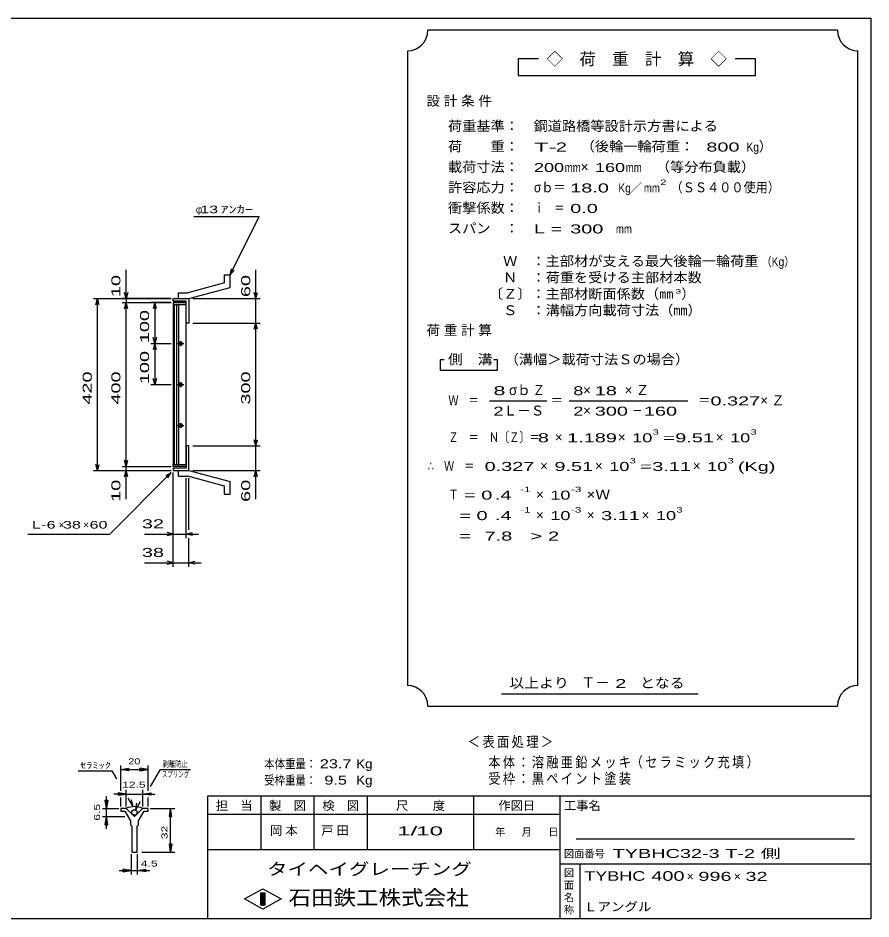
# Model space of a CAD drawing. Units: millimetres, scale not verified. Extents: x -1820 to 1731, y -1282 to 1054.
# Drawn here: x -352 to 1731, y -1146 to 1054 of the extents above; entities that cross this region are included whole.
import ezdxf
from ezdxf.enums import TextEntityAlignment as Align

# ---------------------------------------------------------------- set-up
doc = ezdxf.new("R2010")
doc.units = ezdxf.units.MM
doc.header["$LTSCALE"] = 10
for name, color, linetype, lineweight in [('0_2', 150, 'Continuous', 25), ('16', 3, 'Continuous', 25), ('19', 6, 'Continuous', 25), ('22', 2, 'Continuous', 25), ('32', 4, 'Continuous', 25)]:
    doc.layers.add(name, color=color, linetype=linetype, lineweight=lineweight)
doc.styles.add('ベクトル', font='')
doc.styles.get('ベクトル').set_extended_font_data('ベクトル')

msp = doc.modelspace()

# ---------------------------------------------------------------- linework, layer by layer
at = {"layer": '0_2'}
for p, q in [((-1729, 1053.5), (1731, 1053.5)), ((1731, 1053.5), (1731, -1146.5)), ((1731, -846.5), (111, -846.5)), ((111, -846.5), (111, -1146.5)), ((241, -846.5), (241, -976.5)), ((371, -976.5), (371, -846.5)), ((501, -846.5), (501, -976.5)), ((761, -976.5), (761, -846.5)), ((971, -846.5), (971, -1146.5)), ((971, -891.5), (111, -891.5)), ((1691, -951.5), (1011, -951.5)), ((111, -976.5), (971, -976.5)), ((971, -1011.5), (1731, -1011.5)), ((1021, -1146.5), (1021, -1011.5)), ((201, -1097.5), (246, -1072.5)), ((246, -1072.5), (291, -1097.5)), ((246, -1122.5), (201, -1097.5)), ((241, -1082.5), (251, -1082.5)), ((241, -1112.5), (241, -1082.5)), ((241, -1082.5), (243, -1082.5)), ((243, -1082.5), (243, -1112.5)), ((245, -1112.5), (245, -1082.5)), ((245, -1082.5), (247, -1082.5)), ((291, -1097.5), (246, -1122.5)), ((247, -1082.5), (247, -1112.5)), ((249, -1112.5), (249, -1082.5)), ((249, -1082.5), (251, -1082.5)), ((251, -1082.5), (251, -1112.5)), ((251, -1082.5), (251, -1112.5)), ((251, -1112.5), (241, -1112.5)), ((243, -1112.5), (245, -1112.5)), ((247, -1112.5), (249, -1112.5)), ((1731, -1146.5), (-1729, -1146.5))]:
    msp.add_line(p, q, dxfattribs=at)
at = {"layer": '16'}
for p, q in [((59, 358.5), (27, 358.5)), ((27, 358.5), (27, 354)), ((27, 354), (59, 354)), ((27, 354), (27, -37)), ((59, 354), (27, 354)), ((29, 354), (29, -37)), ((36, -37), (36, 354)), ((40, 354), (40, -37)), ((59, 354), (59, 358.5)), ((59, -37), (59, 354)), ((45, 264.5), (45, 252.5)), ((37, 258.5), (53, 258.5)), ((47, 261.5), (43, 261.5)), ((43, 255.5), (47, 255.5)), ((37, 158.5), (53, 158.5)), ((47, 161.5), (43, 161.5)), ((43, 155.5), (47, 155.5)), ((45, 164.5), (45, 152.5)), ((37, 58.5), (53, 58.5)), ((47, 61.5), (43, 61.5)), ((43, 55.5), (47, 55.5)), ((45, 64.5), (45, 52.5)), ((27, -37), (59, -37)), ((27, -41.5), (27, -37)), ((27, -37), (59, -37)), ((59, -41.5), (27, -41.5)), ((59, -37), (59, -41.5))]:
    msp.add_line(p, q, dxfattribs=at)
for centre, radius, start, end in [((43, 258.5), 3, 90, 270), ((45, 258.5), 4, 46.6, 133.4), ((45, 258.5), 4, 226.6, 313.4), ((47, 258.5), 3, 270, 90), ((43, 158.5), 3, 90, 270), ((45, 158.5), 4, 46.6, 133.4), ((45, 158.5), 4, 226.6, 313.4), ((47, 158.5), 3, 270, 90), ((43, 58.5), 3, 90, 270), ((45, 58.5), 4, 46.6, 133.4), ((45, 58.5), 4, 226.6, 313.4), ((47, 58.5), 3, 270, 90)]:
    msp.add_arc(centre, radius, start, end, dxfattribs=at)
at = {"layer": '19'}
for p, q in [((152, 426.5), (166, 426.5)), ((152, 406.5), (152, 426.5)), ((166, 395.5), (166, 426.5)), ((152, 406.5), (63, 382.5)), ((40, 382.5), (63, 382.5)), ((40, 368.5), (40, 382.5)), ((65, 368.5), (166, 395.5)), ((27, 362.5), (27, 368.5)), ((27, 368.5), (64, 368.5)), ((59, 362.5), (27, 362.5)), ((40, 368.5), (65, 368.5)), ((59, 308.5), (59, 362.5)), ((64, 368.5), (65, 367.5)), ((65, 367.5), (65, 308.5)), ((65, 308.5), (59, 308.5)), ((65, 8.5), (59, 8.5)), ((59, 8.5), (59, -45.5)), ((65, -50.5), (65, 8.5)), ((27, -45.5), (27, -51.5)), ((59, -45.5), (27, -45.5)), ((27, -51.5), (64, -51.5)), ((40, -51.5), (65, -51.5)), ((40, -65.5), (40, -51.5)), ((40, -65.5), (63, -65.5)), ((152, -89.5), (63, -65.5)), ((64, -51.5), (65, -50.5)), ((65, -51.5), (166, -78.5)), ((166, -109.5), (166, -78.5)), ((152, -109.5), (152, -89.5)), ((152, -109.5), (166, -109.5))]:
    msp.add_line(p, q, dxfattribs=at)
at = {"layer": '22', "color": 4}
for p, q in [((1649, 1023.5), (649, 1023.5)), ((599, 973.5), (599, -576.5)), ((1699, -576.5), (1699, 973.5)), ((919, 953.5), (869, 953.5)), ((869, 953.5), (869, 913.5)), ((1449, 953.5), (1399, 953.5)), ((1449, 913.5), (1449, 953.5)), ((869, 913.5), (1449, 913.5)), ((77, 568.5), (237, 568.5)), ((166, 426.5), (237, 568.5)), ((166, 426.5), (169, 441.1)), ((-88, 368.5), (-88, 438.5)), ((166, 426.5), (176, 437.5)), ((229, 368.5), (229, 438.5)), ((-88, 368.5), (-92, 383.5)), ((-84, 383.5), (-88, 368.5)), ((229, 368.5), (225, 383.5)), ((229, 368.5), (233, 383.5)), ((-168, 368.5), (22, 368.5)), ((-162, 353.5), (-158, 368.5)), ((-154, 353.5), (-158, 368.5)), ((-158, -51.5), (-158, 368.5)), ((22, 368.5), (-98, 368.5)), ((-98, 358.5), (22, 358.5)), ((-92, 343.5), (-88, 358.5)), ((-88, 368.5), (-88, 358.5)), ((-84, 343.5), (-88, 358.5)), ((-88, -41.5), (-88, 358.5)), ((22, 358.5), (-28, 358.5)), ((-18, 358.5), (-22, 343.5)), ((-14, 343.5), (-18, 358.5)), ((-18, 358.5), (-18, 258.5)), ((75, 368.5), (239, 368.5)), ((229, 308.5), (229, 368.5)), ((75, 308.5), (239, 308.5)), ((225, 293.5), (229, 308.5)), ((233, 293.5), (229, 308.5)), ((229, 8.5), (229, 308.5)), ((-18, 258.5), (-22, 273.5)), ((-14, 273.5), (-18, 258.5)), ((-28, 258.5), (22, 258.5)), ((-18, 258.5), (-22, 243.5)), ((-14, 243.5), (-18, 258.5)), ((-18, 258.5), (-18, 158.5)), ((689, 218.5), (679, 218.5)), ((679, 218.5), (679, 193.5)), ((819, 218.5), (809, 218.5)), ((819, 193.5), (819, 218.5)), ((679, 193.5), (819, 193.5)), ((-28, 158.5), (22, 158.5)), ((-18, 158.5), (-22, 173.5)), ((-14, 173.5), (-18, 158.5)), ((799, 118.5), (939, 118.5)), ((994, 118.5), (1284, 118.5)), ((229, 8.5), (225, 23.5)), ((229, 8.5), (233, 23.5)), ((75, 8.5), (239, 8.5)), ((229, -51.5), (229, 8.5)), ((-158, -51.5), (-162, -36.5)), ((-158, -51.5), (-154, -36.5)), ((-98, -41.5), (22, -41.5)), ((-88, -41.5), (-92, -26.5)), ((-88, -41.5), (-84, -26.5)), ((-88, -51.5), (-88, -41.5)), ((-168, -51.5), (22, -51.5)), ((-128, -206.5), (22, -56.5)), ((-98, -51.5), (22, -51.5)), ((-92, -66.5), (-88, -51.5)), ((-84, -66.5), (-88, -51.5)), ((-88, -121.5), (-88, -51.5)), ((9, -64.5), (22, -56.5)), ((14, -69.5), (22, -56.5)), ((27, -216.5), (27, -56.5)), ((27, -286.5), (27, -56.5)), ((75, -51.5), (239, -51.5)), ((225, -66.5), (229, -51.5)), ((233, -66.5), (229, -51.5)), ((229, -121.5), (229, -51.5)), ((59, -216.5), (59, -70.5)), ((65, -196.5), (65, -70.5)), ((-328, -206.5), (-128, -206.5)), ((-43, -206.5), (27, -206.5)), ((27, -206.5), (12, -202.5)), ((12, -210.5), (27, -206.5)), ((27, -206.5), (59, -206.5)), ((59, -206.5), (74, -202.5)), ((74, -210.5), (59, -206.5)), ((59, -206.5), (89, -206.5)), ((65, -286.5), (65, -216.5)), ((-43, -276.5), (27, -276.5)), ((27, -276.5), (12, -272.5)), ((12, -280.5), (27, -276.5)), ((27, -276.5), (65, -276.5)), ((65, -276.5), (80, -272.5)), ((80, -280.5), (65, -276.5)), ((65, -276.5), (95, -276.5)), ((829, -596.5), (1309, -596.5)), ((649, -626.5), (1649, -626.5))]:
    msp.add_line(p, q, dxfattribs=at)
for centre, start, end in [((599, 1023.5), 270, 0), ((1699, 1023.5), 180, 270), ((599, -626.5), 0, 90), ((1699, -626.5), 90, 180)]:
    msp.add_arc(centre, 50, start, end, dxfattribs=at)
at = {"layer": '32'}
for p, q in [((-205.33, -784.5), (-122, -784.5)), ((-110.33, -804.5), (-122, -784.5)), ((-101, -833.5), (-101, -771.5)), ((-101, -781.5), (-81, -778.5)), ((-81, -784.5), (-101, -781.5)), ((-101, -781.5), (-34.33, -781.5)), ((-81, -784.5), (-81, -778.5)), ((-34.33, -781.5), (-54.33, -778.5)), ((-54.33, -784.5), (-54.33, -778.5)), ((-54.33, -784.5), (-34.33, -781.5)), ((-34.33, -833.5), (-34.33, -771.5)), ((-28.33, -823.17), (-4, -781.17)), ((-4, -781.17), (69.34, -781.17)), ((-87.67, -871.5), (-87.67, -831.5)), ((-47.67, -831.5), (-47.67, -871.5)), ((-136, -876.5), (-139, -856.5)), ((-139, -856.5), (-133, -856.5)), ((-136, -876.5), (-136, -846.5)), ((-133, -856.5), (-136, -876.5)), ((-87.67, -841.5), (-117.67, -841.5)), ((-87.67, -841.5), (-107.67, -838.5)), ((-107.67, -838.5), (-107.67, -844.5)), ((-107.67, -844.5), (-87.67, -841.5)), ((-101, -871.5), (-101, -849.5)), ((-87.67, -841.5), (-47.67, -841.5)), ((-71, -871.5), (-82.67, -851.5)), ((-71, -871.5), (-74.67, -855.83)), ((-47.67, -841.5), (-27.67, -838.5)), ((-27.67, -844.5), (-47.67, -841.5)), ((-47.67, -841.5), (-17.67, -841.5)), ((-34.33, -871.5), (-34.33, -849.5)), ((-27.67, -838.5), (-27.67, -844.5)), ((-146, -876.5), (-106, -876.5)), ((-136, -896.5), (-136, -876.5)), ((-101, -876.5), (-101, -883.17)), ((-87.67, -876.5), (-101, -876.5)), ((-67.67, -896.5), (-87.67, -876.5)), ((-47.67, -876.5), (-67.67, -896.5)), ((-64.33, -879.83), (-53, -859.83)), ((-64.33, -879.83), (-62, -863.83)), ((-34.33, -876.5), (-47.67, -876.5)), ((-34.33, -883.17), (-34.33, -876.5)), ((-29.33, -876.5), (30.67, -876.5)), ((17.67, -896.5), (20.67, -876.5)), ((23.67, -896.5), (20.67, -876.5)), ((20.67, -983.17), (20.67, -876.5)), ((-146, -896.5), (-91, -896.5)), ((-139, -916.5), (-136, -896.5)), ((-133, -916.5), (-136, -896.5)), ((-136, -926.5), (-136, -896.5)), ((-101, -883.17), (-91, -883.17)), ((-91, -883.17), (-77.67, -906.5)), ((-57.67, -906.5), (-44.33, -883.17)), ((-44.33, -883.17), (-34.33, -883.17)), ((17.67, -896.5), (23.67, -896.5)), ((-139, -916.5), (-133, -916.5)), ((-77.67, -906.5), (-77.67, -916.5)), ((-77.67, -916.5), (-74.33, -919.83)), ((-74.33, -919.83), (-74.33, -983.17)), ((-61, -919.83), (-57.67, -916.5)), ((-61, -983.17), (-61, -919.83)), ((-57.67, -916.5), (-57.67, -906.5)), ((20.67, -983.17), (17.67, -963.17)), ((17.67, -963.17), (23.67, -963.17)), ((23.67, -963.17), (20.67, -983.17)), ((-75.17, -1038.17), (-75.17, -988.17)), ((-74.33, -983.17), (-61, -983.17)), ((-60.17, -1038.17), (-60.17, -988.17)), ((-49.33, -983.17), (30.67, -983.17)), ((-105.17, -1028.17), (-75.17, -1028.17)), ((-75.17, -1028.17), (-95.17, -1025.17)), ((-95.17, -1031.17), (-95.17, -1025.17)), ((-95.17, -1031.17), (-75.17, -1028.17)), ((-75.17, -1028.17), (-60.17, -1028.17)), ((-60.17, -1028.17), (-40.17, -1025.17)), ((-40.17, -1031.17), (-60.17, -1028.17)), ((-60.17, -1028.17), (-30.17, -1028.17)), ((-40.17, -1031.17), (-40.17, -1025.17))]:
    msp.add_line(p, q, dxfattribs=at)
msp.add_circle((-67.67, -886.5), 6.67, dxfattribs=at)
msp.add_arc((-68, -922.18), 50, 66, 113, dxfattribs=at)

# ---------------------------------------------------------------- texts
at = {"layer": '0_2', "style": 'ベクトル'}
for s, height, p in [('担\u3000当', 21.99, (131, -869.5)), ('製\u3000図', 21.99, (261, -869.5)), ('検\u3000図', 21.99, (391, -869.5)), ('尺\u3000\u3000度', 21.99, (571, -869.5)), ('作図日', 21.99, (821, -869.5)), ('工事名', 21.99, (981, -869.5)), ('年', 18.33, (813, -934)), ('月', 18.33, (878, -934)), ('日', 18.33, (943, -934)), ('図面番号', 18.33, (981, -987)), ('図', 18.33, (981, -1034)), ('面', 18.33, (981, -1064)), ('名', 18.33, (981, -1094)), ('称', 18.33, (981, -1124))]:
    msp.add_text(s, height=height, dxfattribs=at).set_placement(p, align=Align.MIDDLE_LEFT)
at = {"layer": '0_2', "color": 222, "style": 'ベクトル'}
for s, height, width, p in [('タイヘイグレーチング', 29.33, 1.25, (256, -1024.5)), ('石田鉄工株式会社', 36.66, 1.1, (308.5, -1094.5))]:
    msp.add_text(s, height=height, dxfattribs=dict(at, width=width)).set_placement(p, align=Align.MIDDLE_LEFT)
at = {"layer": '22', "style": 'ベクトル'}
for s, height, p in [('◇\u3000荷\u3000重\u3000計\u3000算\u3000◇', 29.33, (939, 953.5)), ('）', 24.19, (1457, 740)), ('×', 24.19, (1022, 690)), ('／', 21.99, (1141.5, 638.5)), ('φ', 18.33, (82, 586)), ('）', 24.19, (1268, 380)), ('σｂ', 24.19, (847, 145)), ('×', 24.19, (1028, 145)), ('Ｌ－Ｓ', 24.19, (834, 95)), ('×', 24.19, (1028, 95)), ('×', 24.19, (959, 30)), ('×', 24.19, (1113, 30)), ('×', 24.19, (1352, 30)), ('×', 24.19, (923, -40)), ('×', 24.19, (1057, -40)), ('×', 24.19, (1296, -40)), ('×', 24.19, (913, -110)), ('×', 24.19, (913, -160)), ('×', 24.19, (1037, -160)), ('×', 24.19, (1171, -160)), ('×', 18.33, (-253, -184)), ('×', 18.33, (-193, -184)), ('Ｔ－', 25.66, (1023, -569)), ('×', 21.99, (1281, -1042.5)), ('×', 21.99, (1396, -1042.5))]:
    msp.add_text(s, height=height, dxfattribs=at).set_placement(p, align=Align.MIDDLE_LEFT)
for s, height, width, p in [('荷重基準：\u3000', 24.19, 1.05, (698, 790)), ('鋼道路橋等設計示方書による', 24.19, 1.05, (907, 790)), ('荷\u3000\u3000重：\u3000', 24.19, 1.05, (698, 740)), ('T-', 21.99, 2, (908, 738.5)), (' 2 ', 21.99, 1.65, (948, 738.5)), ('（後輪一輪荷重：', 24.19, 1.05, (1022, 740)), ('  800', 21.99, 1.65, (1302, 738.5)), ('Kg', 21.99, 0.85, (1427, 738.5)), ('載荷寸法：\u3000', 24.19, 1.05, (698, 690)), ('\u3000（等分布負載）', 24.19, 1.05, (1171, 690)), ('200', 21.99, 1.5, (908, 688.5)), ('mm', 21.99, 0.8, (983, 688.5)), ('160', 21.99, 1.5, (1057, 688.5)), ('mm', 21.99, 0.8, (1132, 688.5)), ('許容応力：\u3000', 24.19, 1.05, (698, 640)), ('σｂ＝', 24.19, 0.9, (908, 640)), (' 18.0', 21.99, 1.65, (983, 638.5)), ('Kg', 21.99, 0.85, (1114, 638.5)), ('mm', 21.99, 0.8, (1176.5, 638.5)), ('2', 13.2, 1.5, (1216.5, 652.5)), ('（ＳＳ４００使用）', 24.19, 0.9, (1241.5, 640)), (' 13 ', 18.33, 1.6, (82, 586)), ('ｱﾝｶｰ', 18.33, 1.6, (142, 586)), ('衝撃係数：\u3000', 24.19, 1.05, (698, 590)), ('ｉ\u3000＝', 24.19, 0.75, (908, 590)), (' 0.0', 21.99, 1.65, (983, 588.5)), ('スパン\u3000：\u3000', 24.19, 1.05, (698, 540)), ('L =', 21.99, 1.65, (908, 538.5)), (' 300 ', 21.99, 1.65, (983, 538.5)), ('mm', 21.99, 0.8, (1108, 538.5)), ('\u3000Ｗ\u3000：主部材が支える最大後輪一輪荷重', 24.19, 1.05, (798, 460)), ('（Kg）', 21.99, 0.85, (1463, 458.5)), ('\u3000Ｎ\u3000：荷重を受ける主部材本数', 24.19, 1.05, (798, 420)), ('〔Ｚ〕：主部材断面係数（㎜', 24.19, 1.05, (798, 380)), ('3', 11, 1.8, (1253, 386)), ('\u3000Ｓ\u3000：溝幅方向載荷寸法（㎜）', 24.19, 1.05, (798, 340)), ('側\u3000溝', 24.19, 1.1, (698, 220)), ('\u3000（溝幅＞載荷寸法Ｓの場合）', 24.19, 1.05, (802, 220)), ('8', 21.99, 1.8, (809, 143.5)), ('Ｚ', 24.19, 0.9, (905, 145)), ('8', 21.99, 1.5, (1004, 143.5)), (' 18 ', 21.99, 1.65, (1043, 143.5)), ('Ｗ\u3000＝', 24.19, 0.75, (699, 120)), ('＝', 24.19, 0.9, (949, 120)), ('＝', 24.19, 0.9, (1309, 120)), ('0.327', 21.99, 1.65, (1339, 118.5)), ('2', 21.99, 1.5, (809, 93.5)), ('2', 21.99, 1.5, (1004, 93.5)), (' 300 ', 21.99, 1.65, (1043, 93.5)), ('－', 24.19, 0.75, (1148, 95)), (' 160 ', 21.99, 1.65, (1163, 93.5)), ('Ｚ\u3000＝\u3000Ｎ〔Ｚ〕＝', 24.19, 0.75, (699, 30)), ('3', 13.2, 1.5, (1198, 42.5)), ('3', 13.2, 1.5, (1437, 42.5)), (' 8 ', 21.99, 1.65, (904, 28.5)), ('1.189', 21.99, 1.65, (989, 28.5)), ('10', 21.99, 1.5, (1148, 28.5)), ('=', 21.99, 1.7, (1223, 28.5)), ('9.51', 21.99, 1.65, (1253, 28.5)), ('10', 21.99, 1.5, (1387, 28.5)), ('3', 13.2, 1.5, (1142, -27.5)), ('3', 13.2, 1.5, (1381, -27.5)), ('∴\u3000Ｗ\u3000＝', 24.19, 0.75, (649, -40)), (' 0.327', 21.99, 1.65, (774, -41.5)), ('9.51', 21.99, 1.65, (958, -41.5)), ('10', 21.99, 1.5, (1092, -41.5)), ('=', 21.99, 1.7, (1167, -41.5)), ('3.11', 21.99, 1.65, (1197, -41.5)), ('10', 21.99, 1.5, (1331, -41.5)), ('(Kg)', 21.99, 1.65, (1406, -41.5)), ('Ｔ', 24.19, 0.75, (699, -110)), (' = 0', 21.99, 1.65, (724, -111.5)), (' .4 ', 21.99, 1.65, (799, -111.5)), ('-1', 13.2, 1.65, (874, -97.5)), ('10', 21.99, 1.5, (948, -111.5)), ('-3', 13.2, 1.65, (998, -97.5)), ('×Ｗ', 24.19, 1.1, (1037, -110)), ('  = 0', 21.99, 1.65, (699, -161.5)), (' .4 ', 21.99, 1.65, (799, -161.5)), ('-1', 13.2, 1.65, (874, -147.5)), ('10', 21.99, 1.5, (948, -161.5)), ('-3', 13.2, 1.65, (998, -147.5)), ('3.11', 21.99, 1.65, (1072, -161.5)), ('10', 21.99, 1.5, (1206, -161.5)), ('3', 13.2, 1.5, (1256, -147.5)), ('L-', 18.33, 1.6, (-318, -184)), (' 6 ', 18.33, 1.6, (-293, -184)), (' 38 ', 18.33, 1.6, (-253, -184)), (' 60 ', 18.33, 1.6, (-188, -184)), (' 32 ', 21.99, 1.65, (-63, -181.5)), ('  =', 21.99, 1.65, (699, -211.5)), (' 7.8', 21.99, 1.65, (774, -211.5)), ('>', 21.99, 1.7, (899, -211.5)), (' 2 ', 21.99, 1.65, (929, -211.5)), (' 38 ', 21.99, 1.65, (-63, -251.5)), ('以上より\u3000', 24.19, 1.1, (848, -570)), (' 2 ', 21.99, 1.65, (1093, -571.5)), ('となる', 24.19, 1.1, (1167, -570)), ('本体重量：', 21.99, 0.85, (249, -767.5)), (' 23.7', 21.99, 1.35, (374, -767.5)), ('Kg', 21.99, 1.1, (474, -767.5)), ('受枠重量：', 21.99, 0.85, (249, -807.5)), ('  9.5', 21.99, 1.35, (374, -807.5)), ('Kg', 21.99, 1.1, (474, -807.5)), ('1/', 21.99, 2, (574, -931.5)), (' 10 ', 21.99, 2, (604, -931.5)), ('TYBHC32-3 T-2 側                        ', 21.99, 1.65, (1100, -986.5)), ('TYBHC', 23.46, 1.4, (1031, -1041.5)), (' 400 ', 23.46, 1.55, (1181, -1041.5)), (' 996 ', 21.99, 1.65, (1296, -1042.5)), (' 32 ', 21.99, 1.65, (1411, -1042.5)), ('Ｌアングル', 21.99, 1.1, (1030, -1116.5))]:
    msp.add_text(s, height=height, dxfattribs=dict(at, width=width)).set_placement(p, align=Align.MIDDLE_LEFT)
at = {"layer": '22', "style": 'ベクトル', "width": 1.65}
for s, p in [(' 10 ', (-113, 358.5)), (' 60 ', (204, 358.5)), (' 100 ', (-43, 246)), (' 100 ', (-43, 146)), (' 420 ', (-183, 96)), (' 400 ', (-113, 96)), (' 300 ', (204, 96)), (' 10 ', (-113, -141.5)), (' 60 ', (204, -141.5))]:
    msp.add_text(s, height=21.99, rotation=90, dxfattribs=at).set_placement(p, align=Align.MIDDLE_LEFT)
at = {"layer": '22', "attachment_point": 4, "style": 'ベクトル'}
for s, insert, char_height in [('\\T1.28;設計条件', (645.5, 850), 24.19), ('\\T1.28;荷重計算', (645.5, 290), 24.19), ('\\T1.42;×Ｚ', (1129.5, 145), 24.19), ('\\T1.42;×Ｚ', (1460.5, 120), 24.19), ('\\T1.2;\\W0.85;＜表面処理＞', (746.5, -715), 25.66), ('\\T1.19;\\W0.85;本体：溶融亜鉛メッキ', (796.5, -765), 25.66), ('\\T1.19;\\W0.85;（セラミック充填）', (1144, -765), 25.66), ('\\T1.19;\\W0.85;受枠：黒ペイント塗装', (796.5, -805), 25.66), ('\\T1.25;岡本\u3000', (263.5, -931.5), 21.99), ('\\T1.25;戸田\u3000', (388.5, -931.5), 21.99)]:
    msp.add_mtext(s, dxfattribs=dict(at, insert=insert, char_height=char_height))
at = {"layer": '32', "color": 2, "style": 'ベクトル'}
for s, width, p in [('ｾﾗﾐｯｸ', 1.5, (-200.33, -771.5)), ('20', 1.35, (-82.67, -761.5)), ('剥離防止', 0.75, (1, -768.17)), ('スプリング', 0.65, (-0.66, -793.17)), ('12.5', 1.5, (-97.67, -818.5)), (' 4.5 ', 1.5, (-60.17, -1011.17))]:
    msp.add_text(s, height=14.66, dxfattribs=dict(at, width=width)).set_placement(p, align=Align.MIDDLE_LEFT)
at = {"layer": '32', "color": 2, "style": 'ベクトル', "width": 1.5}
for s, p in [('6.5', (-159, -906.5)), (' 32 ', (5.67, -959.83))]:
    msp.add_text(s, height=14.66, rotation=90, dxfattribs=at).set_placement(p, align=Align.MIDDLE_LEFT)

doc.saveas('drawing.dxf')
